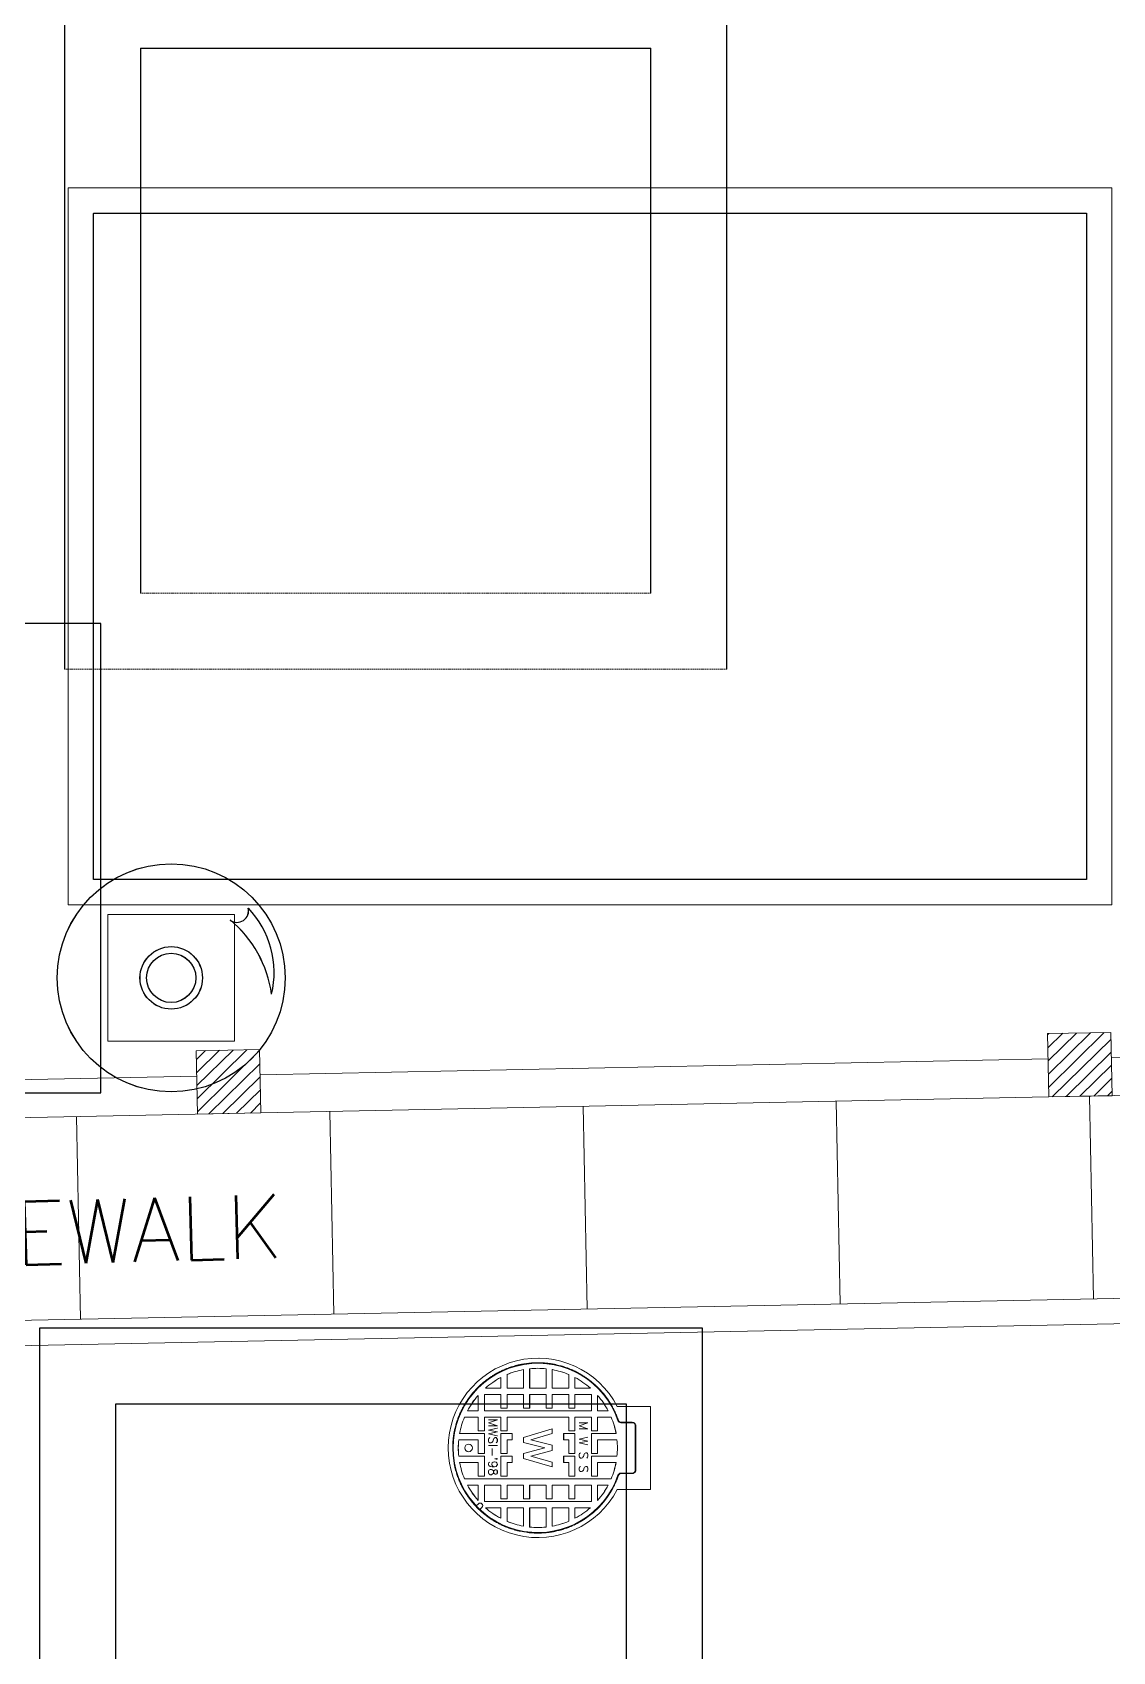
# Model space of a CAD drawing. Header units: inches. Extents: x 25480 to 951550, y -607927 to 1377809.
# Drawn here: x 495625 to 499890, y 340512 to 346903 of the extents above; entities that cross this region are included whole.
import ezdxf
from ezdxf.enums import TextEntityAlignment as Align

# ---------------------------------------------------------------- set-up
doc = ezdxf.new("R2010")
doc.units = ezdxf.units.IN
doc.header["$MEASUREMENT"] = 0
doc.linetypes.add('HIDDEN', pattern=[0.375, 0.25, -0.125])
doc.linetypes.add('HIDDENX2', pattern=[0.75, 0.5, -0.25])
doc.layers.add('DIM', color=251, linetype='Continuous', lineweight=0)
for name, color, linetype in [('M-HVAC-EQPM-NEW', 5, 'Continuous'), ('M-X-BKGD', 8, 'Continuous'), ('PIPE FLOOR PLAN', 251, 'Continuous')]:
    doc.layers.add(name, color=color, linetype=linetype)
doc.styles.add('SIMPLEX', font='simplex.shx')
doc.styles.add('style2', font='simplex.shx', dxfattribs={"height": 0.015})
pattern_1 = [(314.5323265, (-534039.06, -527597.502), (26.732058, 26.299184), [])]

# ---------------------------------------------------------------- blocks, each defined once
blk = doc.blocks.new('123')
at = {"layer": 'DIM', "linetype": 'Continuous', "lineweight": 0, "ltscale": 10}
h = blk.add_hatch(dxfattribs=at)
h.set_pattern_fill('ANSI31', color=8, scale=300, angle=-90.46767, style=0)
h.set_pattern_definition(pattern_1)
h.paths.add_polyline_path([(-785752.2, -1062282.2), (-785757.2, -1062032.2), (-786007.2, -1062037.2), (-786002.2, -1062287.2)])
h = blk.add_hatch(dxfattribs=at)
h.set_pattern_fill('ANSI31', color=8, scale=300, angle=-90.46767, style=0)
h.set_pattern_definition(pattern_1)
h.paths.add_polyline_path([(-785752.2, -1062282.2), (-785757.2, -1062032.2), (-786007.2, -1062037.2), (-786002.2, -1062287.2)])
h = blk.add_hatch(dxfattribs=at)
h.set_pattern_fill('ANSI31', color=256, scale=300, angle=-90.46767, style=0)
h.set_pattern_definition(pattern_1)
h.paths.add_polyline_path([(-785684.6, -1065643.6), (-785689.6, -1065393.7), (-785939.5, -1065398.7), (-785934.5, -1065648.6)])
h = blk.add_hatch(dxfattribs=at)
h.set_pattern_fill('ANSI31', color=256, scale=300, angle=-90.46767, style=0)
h.set_pattern_definition(pattern_1)
h.paths.add_polyline_path([(-785684.6, -1065643.6), (-785689.6, -1065393.7), (-785939.5, -1065398.7), (-785934.5, -1065648.6)])
at = {"layer": 'DIM', "color": 8, "linetype": 'Continuous', "lineweight": 0, "ltscale": 10}
for p, q in [((-786074.8, -1058676.2), (-785730.9, -1075769.3)), ((-786074.8, -1058676.2), (-785730.9, -1075769.3)), ((-785924.8, -1058676.2), (-785857.2, -1062034.2)), ((-785924.8, -1058676.2), (-785857.2, -1062034.2)), ((-786956.5, -1059594.3), (-786630.7, -1075787.4)), ((-786956.5, -1059594.3), (-786630.7, -1075787.4)), ((-786856.5, -1059592.3), (-786530.7, -1075785.4)), ((-786856.5, -1059592.3), (-786530.7, -1075785.4)), ((-786816.5, -1061575.8), (-786016.8, -1061559.7)), ((-786816.5, -1061575.8), (-786016.8, -1061559.7)), ((-785852.2, -1062284.2), (-785789.6, -1065395.7)), ((-785852.2, -1062284.2), (-785789.6, -1065395.7)), ((-786796.3, -1062575.6), (-785996.7, -1062559.5)), ((-786796.3, -1062575.6), (-785996.7, -1062559.5)), ((-786776.2, -1063575.4), (-785976.5, -1063559.3)), ((-786776.2, -1063575.4), (-785976.5, -1063559.3)), ((-786756.1, -1064575.2), (-785956.4, -1064559.1)), ((-786756.1, -1064575.2), (-785956.4, -1064559.1)), ((-786736, -1065575), (-785936.3, -1065558.9)), ((-786736, -1065575), (-785936.3, -1065558.9)), ((-785784.5, -1065645.6), (-785721.9, -1068757.1)), ((-785784.5, -1065645.6), (-785721.9, -1068757.1))]:
    blk.add_line(p, q, dxfattribs=at)
at = {"layer": 'DIM', "linetype": 'HIDDENX2', "lineweight": 0, "ltscale": 10}
for p, q in [((-781500.9, -1061511.5), (-784250.9, -1061511.5)), ((-784250.9, -1064126.6), (-784250.9, -1061511.5)), ((-781500.9, -1061511.5), (-784250.9, -1061511.5)), ((-784250.9, -1064126.6), (-784250.9, -1061511.5)), ((-781800.9, -1061811.5), (-783950.9, -1061811.5)), ((-783950.9, -1063826.6), (-783950.9, -1061811.5)), ((-781800.9, -1061811.5), (-781800.9, -1063826.6)), ((-783950.9, -1063826.6), (-781800.9, -1063826.6)), ((-784250.9, -1064126.6), (-781500.9, -1064126.6)), ((-784250.9, -1064126.6), (-781500.9, -1064126.6))]:
    blk.add_line(p, q, dxfattribs=at)
at = {"layer": 'DIM', "lineweight": 0}
for p, q in [((-787381.9, -1063144.9), (-787381.9, -1063072.1)), ((-787381.9, -1063144.9), (-787381.9, -1063072.1)), ((-787357, -1063169.7), (-787357, -1063068.5)), ((-787357, -1063169.7), (-787357, -1063068.5)), ((-787292.4, -1063144.9), (-787292.4, -1063068.5)), ((-787292.4, -1063144.9), (-787292.4, -1063068.5)), ((-787267.5, -1063169.7), (-787267.5, -1063072.1)), ((-787267.5, -1063169.7), (-787267.5, -1063072.1)), ((-787471.3, -1063144.9), (-787531.9, -1063144.9)), ((-787471.3, -1063144.9), (-787531.9, -1063144.9)), ((-787471.3, -1063144.9), (-787471.3, -1063103.2)), ((-787471.3, -1063144.9), (-787471.3, -1063103.2)), ((-787446.5, -1063670.5), (-787446.5, -1063091.4)), ((-787446.5, -1063670.5), (-787446.5, -1063091.4)), ((-787436.5, -1063169.7), (-787436.5, -1063144.9)), ((-787381.9, -1063144.9), (-787436.5, -1063144.9)), ((-787436.5, -1063169.7), (-787436.5, -1063144.9)), ((-787381.9, -1063144.9), (-787436.5, -1063144.9)), ((-787347.1, -1063169.7), (-787347.1, -1063144.9)), ((-787292.4, -1063144.9), (-787347.1, -1063144.9)), ((-787347.1, -1063169.7), (-787347.1, -1063144.9)), ((-787292.4, -1063144.9), (-787347.1, -1063144.9)), ((-787257.6, -1063169.7), (-787257.6, -1063144.9)), ((-787202.9, -1063144.9), (-787257.6, -1063144.9)), ((-787257.6, -1063169.7), (-787257.6, -1063144.9)), ((-787202.9, -1063144.9), (-787257.6, -1063144.9)), ((-787202.9, -1063144.9), (-787202.9, -1063091.4)), ((-787202.9, -1063144.9), (-787202.9, -1063091.4)), ((-787178.1, -1063144.9), (-787178.1, -1063103.2)), ((-787178.1, -1063144.9), (-787178.1, -1063103.2)), ((-787117.5, -1063144.9), (-787178.1, -1063144.9)), ((-787117.5, -1063144.9), (-787178.1, -1063144.9)), ((-787560.8, -1063234.4), (-787560.8, -1063173.8)), ((-787560.8, -1063234.4), (-787560.8, -1063173.8)), ((-787471.3, -1063169.7), (-787535.9, -1063169.7)), ((-787535.9, -1063592.2), (-787535.9, -1063169.7)), ((-787471.3, -1063169.7), (-787535.9, -1063169.7)), ((-787535.9, -1063592.2), (-787535.9, -1063169.7)), ((-787471.3, -1063234.4), (-787471.3, -1063169.7)), ((-787471.3, -1063234.4), (-787471.3, -1063169.7)), ((-787357, -1063169.7), (-787436.5, -1063169.7)), ((-787357, -1063169.7), (-787436.5, -1063169.7)), ((-787267.5, -1063169.7), (-787347.1, -1063169.7)), ((-787267.5, -1063169.7), (-787347.1, -1063169.7)), ((-787202.9, -1063169.7), (-787257.6, -1063169.7)), ((-787202.9, -1063169.7), (-787257.6, -1063169.7)), ((-787202.9, -1063234.4), (-787202.9, -1063169.7)), ((-787202.9, -1063234.4), (-787202.9, -1063169.7)), ((-787113.5, -1063169.7), (-787178.1, -1063169.7)), ((-787178.1, -1063592.2), (-787178.1, -1063169.7)), ((-787113.5, -1063169.7), (-787178.1, -1063169.7)), ((-787178.1, -1063592.2), (-787178.1, -1063169.7)), ((-787113.5, -1063234.4), (-787113.5, -1063169.7)), ((-787113.5, -1063234.4), (-787113.5, -1063169.7)), ((-787088.6, -1063234.4), (-787088.6, -1063173.8)), ((-787088.6, -1063234.4), (-787088.6, -1063173.8)), ((-787560.8, -1063259.2), (-787614.3, -1063259.2)), ((-787560.8, -1063259.2), (-787614.3, -1063259.2)), ((-787560.8, -1063234.4), (-787602.5, -1063234.4)), ((-787560.8, -1063234.4), (-787602.5, -1063234.4)), ((-787560.8, -1063323.8), (-787560.8, -1063259.2)), ((-787560.8, -1063323.8), (-787560.8, -1063259.2)), ((-787471.3, -1063234.4), (-787526, -1063234.4)), ((-787526, -1063259.2), (-787526, -1063234.4)), ((-787471.3, -1063234.4), (-787526, -1063234.4)), ((-787526, -1063259.2), (-787526, -1063234.4)), ((-787471.3, -1063259.2), (-787526, -1063259.2)), ((-787471.3, -1063259.2), (-787526, -1063259.2)), ((-787471.3, -1063323.8), (-787471.3, -1063259.2)), ((-787471.3, -1063323.8), (-787471.3, -1063259.2)), ((-787436.5, -1063259.2), (-787436.5, -1063234.4)), ((-787357, -1063234.4), (-787436.5, -1063234.4)), ((-787436.5, -1063259.2), (-787436.5, -1063234.4)), ((-787357, -1063234.4), (-787436.5, -1063234.4)), ((-787381.9, -1063259.2), (-787436.5, -1063259.2)), ((-787381.9, -1063259.2), (-787436.5, -1063259.2)), ((-787381.9, -1063279.1), (-787381.9, -1063259.2)), ((-787381.9, -1063279.1), (-787381.9, -1063259.2)), ((-787357, -1063279.1), (-787357, -1063234.4)), ((-787357, -1063279.1), (-787357, -1063234.4)), ((-787267.5, -1063234.4), (-787347.1, -1063234.4)), ((-787347.1, -1063259.2), (-787347.1, -1063234.4)), ((-787267.5, -1063234.4), (-787347.1, -1063234.4)), ((-787347.1, -1063259.2), (-787347.1, -1063234.4)), ((-787292.4, -1063259.2), (-787347.1, -1063259.2)), ((-787292.4, -1063259.2), (-787347.1, -1063259.2)), ((-787292.4, -1063279.1), (-787292.4, -1063259.2)), ((-787292.4, -1063279.1), (-787292.4, -1063259.2)), ((-787267.5, -1063279.1), (-787267.5, -1063234.4)), ((-787267.5, -1063279.1), (-787267.5, -1063234.4)), ((-787257.6, -1063259.2), (-787257.6, -1063234.4)), ((-787202.9, -1063234.4), (-787257.6, -1063234.4)), ((-787257.6, -1063259.2), (-787257.6, -1063234.4)), ((-787202.9, -1063234.4), (-787257.6, -1063234.4)), ((-787202.9, -1063259.2), (-787257.6, -1063259.2)), ((-787202.9, -1063259.2), (-787257.6, -1063259.2)), ((-787202.9, -1063502.8), (-787202.9, -1063259.2)), ((-787202.9, -1063502.8), (-787202.9, -1063259.2)), ((-787168.1, -1063259.2), (-787168.1, -1063234.4)), ((-787113.5, -1063234.4), (-787168.1, -1063234.4)), ((-787168.1, -1063259.2), (-787168.1, -1063234.4)), ((-787113.5, -1063234.4), (-787168.1, -1063234.4)), ((-787113.5, -1063259.2), (-787168.1, -1063259.2)), ((-787113.5, -1063259.2), (-787168.1, -1063259.2)), ((-787113.5, -1063323.8), (-787113.5, -1063259.2)), ((-787113.5, -1063323.8), (-787113.5, -1063259.2)), ((-787046.9, -1063234.4), (-787088.6, -1063234.4)), ((-787046.9, -1063234.4), (-787088.6, -1063234.4)), ((-787088.6, -1063323.8), (-787088.6, -1063259.2)), ((-787035.1, -1063259.2), (-787088.6, -1063259.2)), ((-787088.6, -1063323.8), (-787088.6, -1063259.2)), ((-787035.1, -1063259.2), (-787088.6, -1063259.2)), ((-787560.8, -1063323.8), (-787633.6, -1063323.8)), ((-787560.8, -1063323.8), (-787633.6, -1063323.8)), ((-787471.3, -1063323.8), (-787526, -1063323.8)), ((-787526, -1063348.7), (-787526, -1063323.8)), ((-787471.3, -1063323.8), (-787526, -1063323.8)), ((-787526, -1063348.7), (-787526, -1063323.8)), ((-787366.4, -1063324.2), (-787399.9, -1063437.8)), ((-787366.4, -1063324.2), (-787399.9, -1063437.8)), ((-787357, -1063279.1), (-787381.9, -1063279.1)), ((-787357, -1063279.1), (-787381.9, -1063279.1)), ((-787346.7, -1063324.2), (-787366.4, -1063324.2)), ((-787346.7, -1063324.2), (-787366.4, -1063324.2)), ((-787324.7, -1063408.8), (-787346.7, -1063324.2)), ((-787324.7, -1063408.8), (-787346.7, -1063324.2)), ((-787302.7, -1063324.2), (-787324.7, -1063408.8)), ((-787302.7, -1063324.2), (-787324.7, -1063408.8)), ((-787283, -1063324.2), (-787302.7, -1063324.2)), ((-787283, -1063324.2), (-787302.7, -1063324.2)), ((-787267.5, -1063279.1), (-787292.4, -1063279.1)), ((-787267.5, -1063279.1), (-787292.4, -1063279.1)), ((-787249.4, -1063437.8), (-787283, -1063324.2)), ((-787249.4, -1063437.8), (-787283, -1063324.2)), ((-787113.5, -1063323.8), (-787168.1, -1063323.8)), ((-787168.1, -1063348.7), (-787168.1, -1063323.8)), ((-787113.5, -1063323.8), (-787168.1, -1063323.8)), ((-787168.1, -1063348.7), (-787168.1, -1063323.8)), ((-787015.8, -1063323.8), (-787088.6, -1063323.8)), ((-787015.8, -1063323.8), (-787088.6, -1063323.8)), ((-787560.8, -1063348.7), (-787637.2, -1063348.7)), ((-787560.8, -1063348.7), (-787637.2, -1063348.7)), ((-787560.8, -1063413.3), (-787560.8, -1063348.7)), ((-787560.8, -1063413.3), (-787560.8, -1063348.7)), ((-787471.3, -1063348.7), (-787526, -1063348.7)), ((-787471.3, -1063348.7), (-787526, -1063348.7)), ((-787471.3, -1063413.3), (-787471.3, -1063348.7)), ((-787471.3, -1063413.3), (-787471.3, -1063348.7)), ((-787381.4, -1063437.8), (-787357.1, -1063353.2)), ((-787381.4, -1063437.8), (-787357.1, -1063353.2)), ((-787357.1, -1063353.2), (-787335.1, -1063437.8)), ((-787357.1, -1063353.2), (-787335.1, -1063437.8)), ((-787314.3, -1063437.8), (-787292.3, -1063353.2)), ((-787314.3, -1063437.8), (-787292.3, -1063353.2)), ((-787313.3, -1063364.8), (-787313.3, -1063364.8)), ((-787313.3, -1063364.8), (-787313.3, -1063364.8)), ((-787292.3, -1063353.2), (-787268, -1063437.8)), ((-787292.3, -1063353.2), (-787292.3, -1063353.2)), ((-787292.3, -1063353.2), (-787268, -1063437.8)), ((-787292.3, -1063353.2), (-787292.3, -1063353.2)), ((-787113.5, -1063348.7), (-787168.1, -1063348.7)), ((-787113.5, -1063348.7), (-787168.1, -1063348.7)), ((-787113.5, -1063413.3), (-787113.5, -1063348.7)), ((-787113.5, -1063413.3), (-787113.5, -1063348.7)), ((-787088.6, -1063413.3), (-787088.6, -1063348.7)), ((-787012.2, -1063348.7), (-787088.6, -1063348.7)), ((-787088.6, -1063413.3), (-787088.6, -1063348.7)), ((-787012.2, -1063348.7), (-787088.6, -1063348.7)), ((-787560.8, -1063413.3), (-787637.2, -1063413.3)), ((-787560.8, -1063413.3), (-787637.2, -1063413.3)), ((-787560.8, -1063438.1), (-787633.6, -1063438.1)), ((-787560.8, -1063438.1), (-787633.6, -1063438.1)), ((-787560.8, -1063502.8), (-787560.8, -1063438.1)), ((-787560.8, -1063502.8), (-787560.8, -1063438.1)), ((-787526, -1063438.1), (-787526, -1063413.3)), ((-787471.3, -1063413.3), (-787526, -1063413.3)), ((-787526, -1063438.1), (-787526, -1063413.3)), ((-787471.3, -1063413.3), (-787526, -1063413.3)), ((-787471.3, -1063438.1), (-787526, -1063438.1)), ((-787471.3, -1063438.1), (-787526, -1063438.1)), ((-787471.3, -1063502.8), (-787471.3, -1063438.1)), ((-787471.3, -1063502.8), (-787471.3, -1063438.1)), ((-787399.9, -1063437.8), (-787381.4, -1063437.8)), ((-787399.9, -1063437.8), (-787381.4, -1063437.8)), ((-787335.1, -1063437.8), (-787314.3, -1063437.8)), ((-787335.1, -1063437.8), (-787314.3, -1063437.8)), ((-787268, -1063437.8), (-787249.4, -1063437.8)), ((-787268, -1063437.8), (-787249.4, -1063437.8)), ((-787168.1, -1063438.1), (-787168.1, -1063413.3)), ((-787113.5, -1063413.3), (-787168.1, -1063413.3)), ((-787168.1, -1063438.1), (-787168.1, -1063413.3)), ((-787113.5, -1063413.3), (-787168.1, -1063413.3)), ((-787113.5, -1063438.1), (-787168.1, -1063438.1)), ((-787113.5, -1063438.1), (-787168.1, -1063438.1)), ((-787113.5, -1063502.8), (-787113.5, -1063438.1)), ((-787113.5, -1063502.8), (-787113.5, -1063438.1)), ((-787012.2, -1063413.3), (-787088.6, -1063413.3)), ((-787012.2, -1063413.3), (-787088.6, -1063413.3)), ((-787088.6, -1063502.8), (-787088.6, -1063438.1)), ((-787015.8, -1063438.1), (-787088.6, -1063438.1)), ((-787088.6, -1063502.8), (-787088.6, -1063438.1)), ((-787015.8, -1063438.1), (-787088.6, -1063438.1)), ((-787560.8, -1063502.8), (-787614.3, -1063502.8)), ((-787560.8, -1063502.8), (-787614.3, -1063502.8)), ((-787560.8, -1063527.6), (-787602.5, -1063527.6)), ((-787560.8, -1063527.6), (-787602.5, -1063527.6)), ((-787560.8, -1063588.2), (-787560.8, -1063527.6)), ((-787560.8, -1063588.2), (-787560.8, -1063527.6)), ((-787471.3, -1063502.8), (-787526, -1063502.8)), ((-787526, -1063527.6), (-787526, -1063502.8)), ((-787471.3, -1063502.8), (-787526, -1063502.8)), ((-787526, -1063527.6), (-787526, -1063502.8)), ((-787471.3, -1063527.6), (-787526, -1063527.6)), ((-787471.3, -1063527.6), (-787526, -1063527.6)), ((-787471.3, -1063592.2), (-787471.3, -1063527.6)), ((-787471.3, -1063592.2), (-787471.3, -1063527.6)), ((-787436.5, -1063502.8), (-787436.5, -1063527.6)), ((-787381.9, -1063502.8), (-787436.5, -1063502.8)), ((-787436.5, -1063502.8), (-787436.5, -1063527.6)), ((-787381.9, -1063502.8), (-787436.5, -1063502.8)), ((-787357, -1063527.6), (-787436.5, -1063527.6)), ((-787357, -1063527.6), (-787436.5, -1063527.6)), ((-787357, -1063482.9), (-787381.9, -1063482.9)), ((-787381.9, -1063482.9), (-787381.9, -1063502.8)), ((-787357, -1063482.9), (-787381.9, -1063482.9)), ((-787381.9, -1063482.9), (-787381.9, -1063502.8)), ((-787357, -1063482.9), (-787357, -1063527.6)), ((-787357, -1063482.9), (-787357, -1063527.6)), ((-787292.4, -1063502.8), (-787347.1, -1063502.8)), ((-787347.1, -1063502.8), (-787347.1, -1063527.6)), ((-787292.4, -1063502.8), (-787347.1, -1063502.8)), ((-787347.1, -1063502.8), (-787347.1, -1063527.6)), ((-787267.5, -1063527.6), (-787347.1, -1063527.6)), ((-787267.5, -1063527.6), (-787347.1, -1063527.6)), ((-787267.5, -1063482.9), (-787292.4, -1063482.9)), ((-787292.4, -1063482.9), (-787292.4, -1063502.8)), ((-787267.5, -1063482.9), (-787292.4, -1063482.9)), ((-787292.4, -1063482.9), (-787292.4, -1063502.8)), ((-787267.5, -1063482.9), (-787267.5, -1063527.6)), ((-787267.5, -1063482.9), (-787267.5, -1063527.6)), ((-787257.6, -1063502.8), (-787257.6, -1063527.6)), ((-787202.9, -1063502.8), (-787257.6, -1063502.8)), ((-787257.6, -1063502.8), (-787257.6, -1063527.6)), ((-787202.9, -1063502.8), (-787257.6, -1063502.8)), ((-787202.9, -1063527.6), (-787257.6, -1063527.6)), ((-787202.9, -1063527.6), (-787257.6, -1063527.6)), ((-787202.9, -1063592.2), (-787202.9, -1063527.6)), ((-787202.9, -1063592.2), (-787202.9, -1063527.6)), ((-787168.1, -1063527.6), (-787168.1, -1063502.8)), ((-787113.5, -1063502.8), (-787168.1, -1063502.8)), ((-787168.1, -1063527.6), (-787168.1, -1063502.8)), ((-787113.5, -1063502.8), (-787168.1, -1063502.8)), ((-787113.5, -1063527.6), (-787168.1, -1063527.6)), ((-787113.5, -1063527.6), (-787168.1, -1063527.6)), ((-787113.5, -1063592.2), (-787113.5, -1063527.6)), ((-787113.5, -1063592.2), (-787113.5, -1063527.6)), ((-787035.1, -1063502.8), (-787088.6, -1063502.8)), ((-787035.1, -1063502.8), (-787088.6, -1063502.8)), ((-787046.9, -1063527.6), (-787088.6, -1063527.6)), ((-787088.6, -1063588.2), (-787088.6, -1063527.6)), ((-787046.9, -1063527.6), (-787088.6, -1063527.6)), ((-787088.6, -1063588.2), (-787088.6, -1063527.6)), ((-787471.3, -1063592.2), (-787535.9, -1063592.2)), ((-787471.3, -1063592.2), (-787535.9, -1063592.2)), ((-787436.5, -1063592.2), (-787436.5, -1063617.1)), ((-787357, -1063592.2), (-787436.5, -1063592.2)), ((-787436.5, -1063592.2), (-787436.5, -1063617.1)), ((-787357, -1063592.2), (-787436.5, -1063592.2)), ((-787357, -1063592.2), (-787357, -1063693.4)), ((-787357, -1063592.2), (-787357, -1063693.4)), ((-787267.5, -1063592.2), (-787347.1, -1063592.2)), ((-787347.1, -1063592.2), (-787347.1, -1063617.1)), ((-787267.5, -1063592.2), (-787347.1, -1063592.2)), ((-787347.1, -1063592.2), (-787347.1, -1063617.1)), ((-787267.5, -1063592.2), (-787267.5, -1063689.9)), ((-787267.5, -1063592.2), (-787267.5, -1063689.9)), ((-787257.6, -1063592.2), (-787257.6, -1063617.1)), ((-787202.9, -1063592.2), (-787257.6, -1063592.2)), ((-787257.6, -1063592.2), (-787257.6, -1063617.1)), ((-787202.9, -1063592.2), (-787257.6, -1063592.2)), ((-787113.5, -1063592.2), (-787178.1, -1063592.2)), ((-787113.5, -1063592.2), (-787178.1, -1063592.2)), ((-787471.3, -1063617.1), (-787531.9, -1063617.1)), ((-787471.3, -1063617.1), (-787531.9, -1063617.1)), ((-787471.3, -1063658.8), (-787471.3, -1063617.1)), ((-787471.3, -1063658.8), (-787471.3, -1063617.1)), ((-787381.9, -1063617.1), (-787436.5, -1063617.1)), ((-787381.9, -1063617.1), (-787436.5, -1063617.1)), ((-787381.9, -1063617.1), (-787381.9, -1063689.9)), ((-787381.9, -1063617.1), (-787381.9, -1063689.9)), ((-787292.4, -1063617.1), (-787347.1, -1063617.1)), ((-787292.4, -1063617.1), (-787347.1, -1063617.1)), ((-787292.4, -1063617.1), (-787292.4, -1063693.4)), ((-787292.4, -1063617.1), (-787292.4, -1063693.4)), ((-787202.9, -1063617.1), (-787257.6, -1063617.1)), ((-787202.9, -1063617.1), (-787257.6, -1063617.1)), ((-787202.9, -1063670.5), (-787202.9, -1063617.1)), ((-787202.9, -1063670.5), (-787202.9, -1063617.1)), ((-787117.5, -1063617.1), (-787178.1, -1063617.1)), ((-787178.1, -1063658.8), (-787178.1, -1063617.1)), ((-787117.5, -1063617.1), (-787178.1, -1063617.1)), ((-787178.1, -1063658.8), (-787178.1, -1063617.1)), ((-787488.7, -1063694.6), (-787488.7, -1063826.3)), ((-787488.7, -1063694.6), (-787488.7, -1063826.3)), ((-787160.7, -1063694.6), (-787160.7, -1063826.3)), ((-787160.7, -1063694.6), (-787160.7, -1063826.3)), ((-787488.7, -1063826.3), (-787160.7, -1063826.3)), ((-787488.7, -1063826.3), (-787160.7, -1063826.3))]:
    blk.add_line(p, q, dxfattribs=at)
at = {"layer": 'DIM', "linetype": 'HIDDENX2', "lineweight": 0, "ltscale": 10}
for points in [[(-784070.9, -1061655.8), (-784070.9, -1053460.3), (-785922.9, -1053460.3), (-785922.9, -1061655.8)], [(-784070.9, -1061655.8), (-784070.9, -1053460.3), (-785922.9, -1053460.3), (-785922.9, -1061655.8)], [(-786851, -1061414.7), (-786851, -1064029.8), (-789466.1, -1064029.8), (-789466.1, -1061414.7)], [(-786851, -1061414.7), (-786851, -1064029.8), (-789466.1, -1064029.8), (-789466.1, -1061414.7)], [(-782450.9, -1061627.1), (-782450.9, -1065547.1), (-785080.9, -1065547.1), (-785080.9, -1061627.1)], [(-782450.9, -1061627.1), (-782450.9, -1065547.1), (-785080.9, -1065547.1), (-785080.9, -1061627.1)], [(-787151, -1061714.7), (-787151, -1063729.8), (-789166.1, -1063729.8), (-789166.1, -1061714.7)]]:
    blk.add_lwpolyline(points, close=True, dxfattribs=at)
at = {"layer": 'DIM', "lineweight": 0}
blk.add_lwpolyline([(-782350.9, -1061527.1), (-782350.9, -1065647.1), (-785180.9, -1065647.1), (-785180.9, -1061527.1)], close=True, dxfattribs=at)
blk.add_lwpolyline([(-782350.9, -1061527.1), (-782350.9, -1065647.1), (-785180.9, -1065647.1), (-785180.9, -1061527.1)], close=True, dxfattribs=at)
at = {"layer": 'DIM', "color": 8, "linetype": 'Continuous', "lineweight": 0, "ltscale": 10}
for points in [[(-785719.6, -1061683.5), (-785719.6, -1062183.5), (-785219.6, -1062183.5), (-785219.6, -1061683.5)], [(-786007.2, -1062037.2), (-786002.2, -1062287.2), (-785752.2, -1062282.2), (-785757.2, -1062032.2)], [(-786007.2, -1062037.2), (-786002.2, -1062287.2), (-785752.2, -1062282.2), (-785757.2, -1062032.2)]]:
    blk.add_lwpolyline(points, close=True, dxfattribs=at)
at = {"layer": 'DIM', "linetype": 'HIDDEN', "lineweight": 0, "ltscale": 3.5}
blk.add_lwpolyline([(-787237.7, -1063767.7), (-787411.7, -1063767.7, -0.414214), (-787426.1, -1063753.3), (-787426.1, -1063708.9, 0.320906), (-787433.2, -1063699, -6.02971), (-787216.2, -1063699, 0.320906), (-787223.3, -1063708.9), (-787223.3, -1063753.3, -0.414214)], format="xyb", close=True, dxfattribs=at)
blk.add_lwpolyline([(-787237.7, -1063767.7), (-787411.7, -1063767.7, -0.414214), (-787426.1, -1063753.3), (-787426.1, -1063708.9, 0.320906), (-787433.2, -1063699, -6.02971), (-787216.2, -1063699, 0.320906), (-787223.3, -1063708.9), (-787223.3, -1063753.3, -0.414214)], format="xyb", close=True, dxfattribs=at)
at = {"layer": 'DIM', "lineweight": 0}
for points in [[(-787411.7, -1063767.7), (-787237.7, -1063767.7, 0.414214), (-787223.3, -1063753.3), (-787223.3, -1063708.9, -0.320906), (-787216.2, -1063699, 6.02971), (-787433.2, -1063699, -0.320906), (-787426.1, -1063708.9), (-787426.1, -1063753.3, 0.414214)], [(-787411.7, -1063767.7), (-787237.7, -1063767.7, 0.414214), (-787223.3, -1063753.3), (-787223.3, -1063708.9, -0.320906), (-787216.2, -1063699, 6.02971), (-787433.2, -1063699, -0.320906), (-787426.1, -1063708.9), (-787426.1, -1063753.3, 0.414214)], [(-787411.7, -1063765.7), (-787237.7, -1063765.7, 0.414214), (-787225.3, -1063753.3), (-787225.3, -1063708.9, -0.320906), (-787216.9, -1063697.1, 6.02971), (-787432.5, -1063697.1, -0.320906), (-787424.1, -1063708.9), (-787424.1, -1063753.3, 0.414214)], [(-787411.7, -1063765.7), (-787237.7, -1063765.7, 0.414214), (-787225.3, -1063753.3), (-787225.3, -1063708.9, -0.320906), (-787216.9, -1063697.1, 6.02971), (-787432.5, -1063697.1, -0.320906), (-787424.1, -1063708.9), (-787424.1, -1063753.3, 0.414214)]]:
    blk.add_lwpolyline(points, format="xyb", close=True, dxfattribs=at)
blk.add_lwpolyline([(-787567.8, -1063151.9), (-787559.5, -1063160.3, 1), (-787545.4, -1063146.2), (-787553.7, -1063137.9)], format="xyb", dxfattribs=at)
blk.add_lwpolyline([(-787567.8, -1063151.9), (-787559.5, -1063160.3, 1), (-787545.4, -1063146.2), (-787553.7, -1063137.9)], format="xyb", dxfattribs=at)
at = {"layer": 'DIM'}
blk.add_lwpolyline([(-785939.5, -1065398.7), (-785934.5, -1065648.6), (-785684.6, -1065643.6), (-785689.6, -1065393.7)], close=True, dxfattribs=at)
blk.add_lwpolyline([(-785939.5, -1065398.7), (-785934.5, -1065648.6), (-785684.6, -1065643.6), (-785689.6, -1065393.7)], close=True, dxfattribs=at)
at = {"layer": 'DIM', "lineweight": 0}
blk.add_circle((-787324.7, -1063107.6), 14.9, dxfattribs=at)
blk.add_circle((-787324.7, -1063107.6), 14.9, dxfattribs=at)
for radius, start, end in [(353.9, 297.6121, 242.3879), (353.9, 297.6121, 242.3879), (314.1, 100.48406, 112.80887), (314.1, 100.48406, 112.80887), (314.1, 84.0968, 95.9032), (314.1, 84.0968, 95.9032), (314.1, 67.19113, 79.51594), (314.1, 67.19113, 79.51594), (314.1, 117.82497, 131.27237), (314.1, 117.82497, 131.27237), (314.1, 48.72763, 62.17503), (314.1, 48.72763, 62.17503), (314.1, 138.72763, 152.17503), (314.1, 138.72763, 152.17503), (314.1, 27.82497, 41.27237), (314.1, 27.82497, 41.27237), (314.1, 157.19113, 169.51594), (314.1, 157.19113, 169.51594), (314.1, 10.48406, 22.80887), (314.1, 10.48406, 22.80887), (314.1, 174.0968, 185.9032), (314.1, 174.0968, 185.9032), (314.1, 354.0968, 5.9032), (314.1, 354.0968, 5.9032), (314.1, 190.48406, 202.80887), (314.1, 190.48406, 202.80887), (314.1, 337.19113, 349.51594), (314.1, 337.19113, 349.51594), (314.1, 207.82497, 221.27237), (314.1, 207.82497, 221.27237), (314.1, 318.72763, 332.17503), (314.1, 318.72763, 332.17503), (314.1, 228.72763, 242.17503), (314.1, 228.72763, 242.17503), (314.1, 297.82497, 311.27237), (314.1, 297.82497, 311.27237), (314.1, 247.19113, 259.51594), (314.1, 247.19113, 259.51594), (314.1, 264.0968, 275.9032), (314.1, 264.0968, 275.9032), (314.1, 280.48406, 292.80887), (314.1, 280.48406, 292.80887)]:
    blk.add_arc((-787324.7, -1063381), radius, start, end, dxfattribs=at)
at = {"layer": 'PIPE FLOOR PLAN', "color": 8}
for radius in [450, 123.3, 97.2]:
    blk.add_circle((-785469.6, -1061933.5), radius, dxfattribs=at)
for centre, radius, start, end in [((-785598.8, -1061867.6), 466.6, 277.94413, 320.23802), ((-785204.5, -1062193), 46.1, 144.30955, 283.25782), ((-785448.6, -1061970.9), 369, 256.56355, 313.6447)]:
    blk.add_arc(centre, radius, start, end, dxfattribs=at)
at = {"layer": 'DIM', "lineweight": 0, "style": 'style2'}
for s, p in [("MWSI-'98", (-787321.5, -1063186.2)), ("MWSI-'98", (-787321.5, -1063186.2)), ('M W S S', (-787321.5, -1063544)), ('M W S S', (-787321.5, -1063544))]:
    blk.add_text(s, height=34.79, rotation=180, dxfattribs=at).set_placement(p, align=Align.CENTER)

msp = doc.modelspace()

# ---------------------------------------------------------------- linework, layer by layer
at = {"layer": 'M-HVAC-EQPM-NEW', "color": 8}
for radius in [450, 123.3, 97.2]:
    msp.add_circle((496172.9, 343171.1), radius, dxfattribs=at)
at = {"layer": 'M-HVAC-EQPM-NEW', "color": 8, "linetype": 'Continuous', "lineweight": 0, "ltscale": 10}
msp.add_circle((497347.1, 341316), 14.9, dxfattribs=at)
msp.add_circle((497347.1, 341316), 14.9, dxfattribs=at)
at = {"layer": 'M-X-BKGD', "color": 8, "linetype": 'HIDDEN', "ltscale": 10}
for p, q in [((495751, 347139.8), (495751, 344389.8)), ((495751, 347139.8), (495751, 344389.8)), ((498366.1, 344389.8), (498366.1, 347139.8)), ((498366.1, 344389.8), (498366.1, 347139.8)), ((496051, 346839.8), (498066.1, 346839.8)), ((496051, 346839.8), (496051, 344689.8)), ((498066.1, 344689.8), (498066.1, 346839.8))]:
    msp.add_line(p, q, dxfattribs=at)
at = {"layer": 'M-X-BKGD', "color": 8, "linetype": 'HIDDENX2', "lineweight": 0, "ltscale": 10}
for p, q in [((498066.1, 344689.8), (496051, 344689.8)), ((498366.1, 344389.8), (495751, 344389.8)), ((498366.1, 344389.8), (495751, 344389.8))]:
    msp.add_line(p, q, dxfattribs=at)
at = {"layer": 'M-X-BKGD', "color": 8, "linetype": 'Continuous', "lineweight": 0, "ltscale": 10}
for p, q in [((492915.7, 342565.9), (510008.8, 342909.8)), ((492915.7, 342565.9), (510008.8, 342909.8)), ((499885.1, 342856.2), (502996.6, 342918.8)), ((499885.1, 342856.2), (502996.6, 342918.8)), ((496523.6, 342788.5), (499635.1, 342851.1)), ((496523.6, 342788.5), (499635.1, 342851.1)), ((492915.7, 342715.9), (496273.7, 342783.5)), ((492915.7, 342715.9), (496273.7, 342783.5)), ((498814.6, 341884.6), (498798.5, 342684.3)), ((498814.6, 341884.6), (498798.5, 342684.3)), ((499814.4, 341904.7), (499798.3, 342704.4)), ((499814.4, 341904.7), (499798.3, 342704.4)), ((495815.2, 341824.2), (495799.2, 342623.9)), ((495815.2, 341824.2), (495799.2, 342623.9)), ((496815, 341844.4), (496799, 342644)), ((496815, 341844.4), (496799, 342644)), ((497814.8, 341864.5), (497798.8, 342664.2)), ((497814.8, 341864.5), (497798.8, 342664.2)), ((493831.7, 341784.2), (510024.9, 342110)), ((493831.7, 341784.2), (510024.9, 342110)), ((493833.8, 341684.2), (510026.9, 342010)), ((493833.8, 341684.2), (510026.9, 342010)), ((497473.8, 341593.8), (497473.8, 341552.1)), ((497473.8, 341593.8), (497473.8, 341552.1)), ((497498.7, 341605.6), (497498.7, 341552.1)), ((497498.7, 341605.6), (497498.7, 341552.1)), ((497563.3, 341624.9), (497563.3, 341552.1)), ((497563.3, 341624.9), (497563.3, 341552.1)), ((497588.1, 341628.5), (497588.1, 341552.1)), ((497588.1, 341628.5), (497588.1, 341552.1)), ((497652.7, 341628.5), (497652.7, 341552.1)), ((497652.7, 341628.5), (497652.7, 341552.1)), ((497677.6, 341624.9), (497677.6, 341552.1)), ((497677.6, 341624.9), (497677.6, 341552.1)), ((497742.2, 341605.6), (497742.2, 341552.1)), ((497742.2, 341605.6), (497742.2, 341552.1)), ((497767.1, 341593.8), (497767.1, 341552.1)), ((497767.1, 341593.8), (497767.1, 341552.1)), ((497384.3, 341523.2), (497384.3, 341462.6)), ((497384.3, 341523.2), (497384.3, 341462.6)), ((497409.2, 341527.2), (497409.2, 341462.6)), ((497473.8, 341527.2), (497409.2, 341527.2)), ((497409.2, 341527.2), (497409.2, 341462.6)), ((497473.8, 341527.2), (497409.2, 341527.2)), ((497473.8, 341552.1), (497413.2, 341552.1)), ((497473.8, 341552.1), (497413.2, 341552.1)), ((497473.8, 341527.2), (497473.8, 341472.6)), ((497473.8, 341527.2), (497473.8, 341472.6)), ((497563.3, 341552.1), (497498.7, 341552.1)), ((497563.3, 341552.1), (497498.7, 341552.1)), ((497498.7, 341527.2), (497498.7, 341472.6)), ((497563.3, 341527.2), (497498.7, 341527.2)), ((497498.7, 341527.2), (497498.7, 341472.6)), ((497563.3, 341527.2), (497498.7, 341527.2)), ((497563.3, 341527.2), (497563.3, 341472.6)), ((497563.3, 341527.2), (497563.3, 341472.6)), ((497652.7, 341552.1), (497588.1, 341552.1)), ((497652.7, 341552.1), (497588.1, 341552.1)), ((497588.1, 341527.2), (497588.1, 341472.6)), ((497652.7, 341527.2), (497588.1, 341527.2)), ((497588.1, 341527.2), (497588.1, 341472.6)), ((497652.7, 341527.2), (497588.1, 341527.2)), ((497652.7, 341527.2), (497652.7, 341472.6)), ((497652.7, 341527.2), (497652.7, 341472.6)), ((497742.2, 341552.1), (497677.6, 341552.1)), ((497742.2, 341552.1), (497677.6, 341552.1)), ((497677.6, 341527.2), (497677.6, 341472.6)), ((497742.2, 341527.2), (497677.6, 341527.2)), ((497677.6, 341527.2), (497677.6, 341472.6)), ((497742.2, 341527.2), (497677.6, 341527.2)), ((497742.2, 341527.2), (497742.2, 341472.6)), ((497742.2, 341527.2), (497742.2, 341472.6)), ((497827.6, 341552.1), (497767.1, 341552.1)), ((497827.6, 341552.1), (497767.1, 341552.1)), ((497767.1, 341527.2), (497767.1, 341472.6)), ((497831.7, 341527.2), (497767.1, 341527.2)), ((497767.1, 341527.2), (497767.1, 341472.6)), ((497831.7, 341527.2), (497767.1, 341527.2)), ((497831.7, 341527.2), (497831.7, 341462.6)), ((497831.7, 341527.2), (497831.7, 341462.6)), ((497856.5, 341523.2), (497856.5, 341462.6)), ((497856.5, 341523.2), (497856.5, 341462.6)), ((497384.3, 341462.6), (497342.6, 341462.6)), ((497384.3, 341462.6), (497342.6, 341462.6)), ((497831.7, 341462.6), (497409.2, 341462.6)), ((497831.7, 341462.6), (497409.2, 341462.6)), ((497498.7, 341472.6), (497473.8, 341472.6)), ((497498.7, 341472.6), (497473.8, 341472.6)), ((497588.1, 341472.6), (497563.3, 341472.6)), ((497588.1, 341472.6), (497563.3, 341472.6)), ((497677.6, 341472.6), (497652.7, 341472.6)), ((497677.6, 341472.6), (497652.7, 341472.6)), ((497767.1, 341472.6), (497742.2, 341472.6)), ((497767.1, 341472.6), (497742.2, 341472.6)), ((497898.2, 341462.6), (497856.5, 341462.6)), ((497898.2, 341462.6), (497856.5, 341462.6)), ((497934, 341480), (498065.8, 341480)), ((497934, 341480), (498065.8, 341480)), ((498065.8, 341152), (498065.8, 341480)), ((498065.8, 341152), (498065.8, 341480)), ((497384.3, 341437.8), (497330.9, 341437.8)), ((497384.3, 341437.8), (497330.9, 341437.8)), ((497384.3, 341437.8), (497384.3, 341383.1)), ((497384.3, 341437.8), (497384.3, 341383.1)), ((497473.8, 341437.8), (497409.2, 341437.8)), ((497409.2, 341437.8), (497409.2, 341383.1)), ((497473.8, 341437.8), (497409.2, 341437.8)), ((497409.2, 341437.8), (497409.2, 341383.1)), ((497473.8, 341437.8), (497473.8, 341383.1)), ((497473.8, 341437.8), (497473.8, 341383.1)), ((497498.7, 341437.8), (497498.7, 341383.1)), ((497742.2, 341437.8), (497498.7, 341437.8)), ((497498.7, 341437.8), (497498.7, 341383.1)), ((497742.2, 341437.8), (497498.7, 341437.8)), ((497677.2, 341391.3), (497563.7, 341357.7)), ((497677.2, 341391.3), (497563.7, 341357.7)), ((497677.2, 341372.7), (497677.2, 341391.3)), ((497677.2, 341372.7), (497677.2, 341391.3)), ((497742.2, 341437.8), (497742.2, 341383.1)), ((497742.2, 341437.8), (497742.2, 341383.1)), ((497767.1, 341437.8), (497767.1, 341383.1)), ((497831.7, 341437.8), (497767.1, 341437.8)), ((497767.1, 341437.8), (497767.1, 341383.1)), ((497831.7, 341437.8), (497767.1, 341437.8)), ((497831.7, 341437.8), (497831.7, 341383.1)), ((497831.7, 341437.8), (497831.7, 341383.1)), ((497856.5, 341437.8), (497856.5, 341383.1)), ((497910, 341437.8), (497856.5, 341437.8)), ((497856.5, 341437.8), (497856.5, 341383.1)), ((497910, 341437.8), (497856.5, 341437.8)), ((497384.3, 341348.3), (497308, 341348.3)), ((497384.3, 341348.3), (497308, 341348.3)), ((497409.2, 341373.2), (497311.5, 341373.2)), ((497409.2, 341373.2), (497311.5, 341373.2)), ((497409.2, 341383.1), (497384.3, 341383.1)), ((497409.2, 341383.1), (497384.3, 341383.1)), ((497384.3, 341348.3), (497384.3, 341293.6)), ((497384.3, 341348.3), (497384.3, 341293.6)), ((497409.2, 341373.2), (497409.2, 341293.6)), ((497409.2, 341373.2), (497409.2, 341293.6)), ((497498.7, 341383.1), (497473.8, 341383.1)), ((497498.7, 341383.1), (497473.8, 341383.1)), ((497473.8, 341373.2), (497473.8, 341293.6)), ((497518.5, 341373.2), (497473.8, 341373.2)), ((497473.8, 341373.2), (497473.8, 341293.6)), ((497518.5, 341373.2), (497473.8, 341373.2)), ((497498.7, 341348.3), (497498.7, 341293.6)), ((497518.5, 341348.3), (497498.7, 341348.3)), ((497498.7, 341348.3), (497498.7, 341293.6)), ((497518.5, 341348.3), (497498.7, 341348.3)), ((497518.5, 341373.2), (497518.5, 341348.3)), ((497518.5, 341373.2), (497518.5, 341348.3)), ((497563.7, 341357.7), (497563.7, 341338)), ((497563.7, 341357.7), (497563.7, 341338)), ((497563.7, 341338), (497648.2, 341316)), ((497563.7, 341338), (497648.2, 341316)), ((497592.6, 341348.4), (497677.2, 341372.7)), ((497592.6, 341348.4), (497677.2, 341372.7)), ((497677.2, 341326.4), (497592.6, 341348.4)), ((497592.6, 341348.4), (497592.6, 341348.4)), ((497677.2, 341326.4), (497592.6, 341348.4)), ((497592.6, 341348.4), (497592.6, 341348.4)), ((497604.2, 341327.4), (497604.2, 341327.4)), ((497604.2, 341327.4), (497604.2, 341327.4)), ((497677.2, 341305.6), (497677.2, 341326.4)), ((497677.2, 341305.6), (497677.2, 341326.4)), ((497722.3, 341373.2), (497722.3, 341348.3)), ((497722.3, 341373.2), (497767.1, 341373.2)), ((497722.3, 341373.2), (497722.3, 341348.3)), ((497722.3, 341373.2), (497767.1, 341373.2)), ((497722.3, 341348.3), (497742.2, 341348.3)), ((497722.3, 341348.3), (497742.2, 341348.3)), ((497742.2, 341383.1), (497767.1, 341383.1)), ((497742.2, 341383.1), (497767.1, 341383.1)), ((497742.2, 341348.3), (497742.2, 341293.6)), ((497742.2, 341348.3), (497742.2, 341293.6)), ((497767.1, 341373.2), (497767.1, 341293.6)), ((497767.1, 341373.2), (497767.1, 341293.6)), ((497831.7, 341383.1), (497856.5, 341383.1)), ((497831.7, 341383.1), (497856.5, 341383.1)), ((497831.7, 341373.2), (497831.7, 341293.6)), ((497831.7, 341373.2), (497929.3, 341373.2)), ((497831.7, 341373.2), (497831.7, 341293.6)), ((497831.7, 341373.2), (497929.3, 341373.2)), ((497856.5, 341348.3), (497856.5, 341293.6)), ((497856.5, 341348.3), (497932.9, 341348.3)), ((497856.5, 341348.3), (497856.5, 341293.6)), ((497856.5, 341348.3), (497932.9, 341348.3)), ((497409.2, 341283.7), (497308, 341283.7)), ((497409.2, 341283.7), (497308, 341283.7)), ((497409.2, 341293.6), (497384.3, 341293.6)), ((497409.2, 341293.6), (497384.3, 341293.6)), ((497409.2, 341283.7), (497409.2, 341204.2)), ((497409.2, 341283.7), (497409.2, 341204.2)), ((497498.7, 341293.6), (497473.8, 341293.6)), ((497498.7, 341293.6), (497473.8, 341293.6)), ((497518.5, 341283.7), (497473.8, 341283.7)), ((497473.8, 341283.7), (497473.8, 341204.2)), ((497518.5, 341283.7), (497473.8, 341283.7)), ((497473.8, 341283.7), (497473.8, 341204.2)), ((497518.5, 341283.7), (497518.5, 341258.8)), ((497518.5, 341283.7), (497518.5, 341258.8)), ((497648.2, 341316), (497563.7, 341294)), ((497648.2, 341316), (497563.7, 341294)), ((497563.7, 341294), (497563.7, 341274.3)), ((497563.7, 341294), (497563.7, 341274.3)), ((497563.7, 341274.3), (497677.2, 341240.8)), ((497563.7, 341274.3), (497677.2, 341240.8)), ((497592.6, 341283.6), (497677.2, 341305.6)), ((497592.6, 341283.6), (497677.2, 341305.6)), ((497677.2, 341259.3), (497592.6, 341283.6)), ((497677.2, 341259.3), (497592.6, 341283.6)), ((497722.3, 341283.7), (497722.3, 341258.8)), ((497722.3, 341283.7), (497767.1, 341283.7)), ((497722.3, 341283.7), (497722.3, 341258.8)), ((497722.3, 341283.7), (497767.1, 341283.7)), ((497742.2, 341293.6), (497767.1, 341293.6)), ((497742.2, 341293.6), (497767.1, 341293.6)), ((497767.1, 341283.7), (497767.1, 341204.2)), ((497767.1, 341283.7), (497767.1, 341204.2)), ((497831.7, 341293.6), (497856.5, 341293.6)), ((497831.7, 341293.6), (497856.5, 341293.6)), ((497831.7, 341283.7), (497932.9, 341283.7)), ((497831.7, 341283.7), (497831.7, 341204.2)), ((497831.7, 341283.7), (497932.9, 341283.7)), ((497831.7, 341283.7), (497831.7, 341204.2)), ((497384.3, 341258.8), (497311.5, 341258.8)), ((497384.3, 341258.8), (497311.5, 341258.8)), ((497384.3, 341258.8), (497384.3, 341204.2)), ((497384.3, 341258.8), (497384.3, 341204.2)), ((497409.2, 341204.2), (497384.3, 341204.2)), ((497409.2, 341204.2), (497384.3, 341204.2)), ((497498.7, 341204.2), (497473.8, 341204.2)), ((497498.7, 341204.2), (497473.8, 341204.2)), ((497518.5, 341258.8), (497498.7, 341258.8)), ((497498.7, 341258.8), (497498.7, 341204.2)), ((497518.5, 341258.8), (497498.7, 341258.8)), ((497498.7, 341258.8), (497498.7, 341204.2)), ((497677.2, 341240.8), (497677.2, 341259.3)), ((497677.2, 341240.8), (497677.2, 341259.3)), ((497722.3, 341258.8), (497742.2, 341258.8)), ((497722.3, 341258.8), (497742.2, 341258.8)), ((497742.2, 341258.8), (497742.2, 341204.2)), ((497742.2, 341258.8), (497742.2, 341204.2)), ((497742.2, 341204.2), (497767.1, 341204.2)), ((497742.2, 341204.2), (497767.1, 341204.2)), ((497831.7, 341204.2), (497856.5, 341204.2)), ((497831.7, 341204.2), (497856.5, 341204.2)), ((497856.5, 341258.8), (497929.3, 341258.8)), ((497856.5, 341258.8), (497856.5, 341204.2)), ((497856.5, 341258.8), (497929.3, 341258.8)), ((497856.5, 341258.8), (497856.5, 341204.2)), ((497910, 341194.2), (497330.9, 341194.2)), ((497910, 341194.2), (497330.9, 341194.2)), ((497384.3, 341169.4), (497342.6, 341169.4)), ((497384.3, 341169.4), (497342.6, 341169.4)), ((497384.3, 341169.4), (497384.3, 341108.8)), ((497384.3, 341169.4), (497384.3, 341108.8)), ((497409.2, 341169.4), (497409.2, 341104.8)), ((497473.8, 341169.4), (497409.2, 341169.4)), ((497409.2, 341169.4), (497409.2, 341104.8)), ((497473.8, 341169.4), (497409.2, 341169.4)), ((497473.8, 341169.4), (497473.8, 341114.7)), ((497473.8, 341169.4), (497473.8, 341114.7)), ((497498.7, 341169.4), (497498.7, 341114.7)), ((497563.3, 341169.4), (497498.7, 341169.4)), ((497498.7, 341169.4), (497498.7, 341114.7)), ((497563.3, 341169.4), (497498.7, 341169.4)), ((497563.3, 341169.4), (497563.3, 341114.7)), ((497563.3, 341169.4), (497563.3, 341114.7)), ((497588.1, 341169.4), (497588.1, 341114.7)), ((497652.7, 341169.4), (497588.1, 341169.4)), ((497588.1, 341169.4), (497588.1, 341114.7)), ((497652.7, 341169.4), (497588.1, 341169.4)), ((497652.7, 341169.4), (497652.7, 341114.7)), ((497652.7, 341169.4), (497652.7, 341114.7)), ((497677.6, 341169.4), (497677.6, 341114.7)), ((497742.2, 341169.4), (497677.6, 341169.4)), ((497677.6, 341169.4), (497677.6, 341114.7)), ((497742.2, 341169.4), (497677.6, 341169.4)), ((497742.2, 341169.4), (497742.2, 341114.7)), ((497742.2, 341169.4), (497742.2, 341114.7)), ((497767.1, 341169.4), (497767.1, 341114.7)), ((497831.7, 341169.4), (497767.1, 341169.4)), ((497767.1, 341169.4), (497767.1, 341114.7)), ((497831.7, 341169.4), (497767.1, 341169.4)), ((497831.7, 341169.4), (497831.7, 341104.8)), ((497831.7, 341169.4), (497831.7, 341104.8)), ((497856.5, 341169.4), (497856.5, 341108.8)), ((497898.2, 341169.4), (497856.5, 341169.4)), ((497856.5, 341169.4), (497856.5, 341108.8)), ((497898.2, 341169.4), (497856.5, 341169.4)), ((497934, 341152), (498065.8, 341152)), ((497934, 341152), (498065.8, 341152)), ((497831.7, 341104.8), (497409.2, 341104.8)), ((497831.7, 341104.8), (497409.2, 341104.8)), ((497473.8, 341079.9), (497413.2, 341079.9)), ((497473.8, 341079.9), (497413.2, 341079.9)), ((497498.7, 341114.7), (497473.8, 341114.7)), ((497498.7, 341114.7), (497473.8, 341114.7)), ((497473.8, 341079.9), (497473.8, 341038.2)), ((497473.8, 341079.9), (497473.8, 341038.2)), ((497498.7, 341079.9), (497498.7, 341026.4)), ((497563.3, 341079.9), (497498.7, 341079.9)), ((497498.7, 341079.9), (497498.7, 341026.4)), ((497563.3, 341079.9), (497498.7, 341079.9)), ((497588.1, 341114.7), (497563.3, 341114.7)), ((497588.1, 341114.7), (497563.3, 341114.7)), ((497563.3, 341079.9), (497563.3, 341007.1)), ((497563.3, 341079.9), (497563.3, 341007.1)), ((497652.7, 341079.9), (497588.1, 341079.9)), ((497588.1, 341079.9), (497588.1, 341003.5)), ((497652.7, 341079.9), (497588.1, 341079.9)), ((497588.1, 341079.9), (497588.1, 341003.5)), ((497677.6, 341114.7), (497652.7, 341114.7)), ((497677.6, 341114.7), (497652.7, 341114.7)), ((497652.7, 341079.9), (497652.7, 341003.5)), ((497652.7, 341079.9), (497652.7, 341003.5)), ((497677.6, 341079.9), (497677.6, 341007.1)), ((497742.2, 341079.9), (497677.6, 341079.9)), ((497677.6, 341079.9), (497677.6, 341007.1)), ((497742.2, 341079.9), (497677.6, 341079.9)), ((497767.1, 341114.7), (497742.2, 341114.7)), ((497767.1, 341114.7), (497742.2, 341114.7)), ((497742.2, 341079.9), (497742.2, 341026.4)), ((497742.2, 341079.9), (497742.2, 341026.4)), ((497767.1, 341079.9), (497767.1, 341038.2)), ((497827.6, 341079.9), (497767.1, 341079.9)), ((497767.1, 341079.9), (497767.1, 341038.2)), ((497827.6, 341079.9), (497767.1, 341079.9))]:
    msp.add_line(p, q, dxfattribs=at)
for points in [[(495766.6, 346289.8), (499886.6, 346289.8), (499886.6, 343459.8), (495766.6, 343459.8)], [(495766.6, 346289.8), (499886.6, 346289.8), (499886.6, 343459.8), (495766.6, 343459.8)], [(495922.9, 342921.1), (496422.9, 342921.1), (496422.9, 343421.1), (495922.9, 343421.1)], [(499638.1, 342701.2), (499888.1, 342706.2), (499883.1, 342956.1), (499633.1, 342951.1)], [(499638.1, 342701.2), (499888.1, 342706.2), (499883.1, 342956.1), (499633.1, 342951.1)], [(496276.7, 342633.5), (496526.6, 342638.5), (496521.6, 342888.5), (496271.7, 342883.5)], [(496276.7, 342633.5), (496526.6, 342638.5), (496521.6, 342888.5), (496271.7, 342883.5)]]:
    msp.add_lwpolyline(points, close=True, dxfattribs=at)
at = {"layer": 'M-X-BKGD', "color": 8, "linetype": 'HIDDEN', "ltscale": 10}
for points in [[(495866.6, 346189.8), (499786.6, 346189.8), (499786.6, 343559.8), (495866.6, 343559.8)], [(495895.2, 344569.8), (487699.7, 344569.8), (487699.7, 342717.8), (495895.2, 342717.8)], [(495895.2, 344569.8), (487699.7, 344569.8), (487699.7, 342717.8), (495895.2, 342717.8)], [(495654.2, 341789.7), (498269.3, 341789.7), (498269.3, 339174.6), (495654.2, 339174.6)], [(495654.2, 341789.7), (498269.3, 341789.7), (498269.3, 339174.6), (495654.2, 339174.6)], [(495954.2, 341489.7), (497969.3, 341489.7), (497969.3, 339474.6), (495954.2, 339474.6)]]:
    msp.add_lwpolyline(points, close=True, dxfattribs=at)
at = {"layer": 'M-X-BKGD', "color": 8, "linetype": 'Continuous', "lineweight": 0, "ltscale": 10}
for points in [[(498007.1, 341403), (498007.1, 341229, -0.414214), (497992.7, 341214.6), (497948.3, 341214.6, 0.320906), (497938.4, 341207.5, -6.02971), (497938.4, 341424.5, 0.320906), (497948.3, 341417.4), (497992.7, 341417.4, -0.414214)], [(498007.1, 341229), (498007.1, 341403, 0.414214), (497992.7, 341417.4), (497948.3, 341417.4, -0.320906), (497938.4, 341424.5, 6.02971), (497938.4, 341207.5, -0.320906), (497948.3, 341214.6), (497992.7, 341214.6, 0.414214)], [(498007.1, 341403), (498007.1, 341229, -0.414214), (497992.7, 341214.6), (497948.3, 341214.6, 0.320906), (497938.4, 341207.5, -6.02971), (497938.4, 341424.5, 0.320906), (497948.3, 341417.4), (497992.7, 341417.4, -0.414214)], [(498007.1, 341229), (498007.1, 341403, 0.414214), (497992.7, 341417.4), (497948.3, 341417.4, -0.320906), (497938.4, 341424.5, 6.02971), (497938.4, 341207.5, -0.320906), (497948.3, 341214.6), (497992.7, 341214.6, 0.414214)], [(498005.1, 341229), (498005.1, 341403, 0.414214), (497992.7, 341415.4), (497948.3, 341415.4, -0.320906), (497936.6, 341423.8, 6.02971), (497936.6, 341208.2, -0.320906), (497948.3, 341216.6), (497992.7, 341216.6, 0.414214)], [(498005.1, 341229), (498005.1, 341403, 0.414214), (497992.7, 341415.4), (497948.3, 341415.4, -0.320906), (497936.6, 341423.8, 6.02971), (497936.6, 341208.2, -0.320906), (497948.3, 341216.6), (497992.7, 341216.6, 0.414214)]]:
    msp.add_lwpolyline(points, format="xyb", close=True, dxfattribs=at)
msp.add_lwpolyline([(497391.4, 341072.9), (497399.7, 341081.2, 1), (497385.7, 341095.3), (497377.3, 341087)], format="xyb", dxfattribs=at)
msp.add_lwpolyline([(497391.4, 341072.9), (497399.7, 341081.2, 1), (497385.7, 341095.3), (497377.3, 341087)], format="xyb", dxfattribs=at)
at = {"layer": 'M-X-BKGD', "color": 8}
for centre, radius, start, end in [((496432.4, 343436.2), 46.1, 234.30955, 13.25782), ((496210.3, 343192.1), 369, 346.56355, 43.6447), ((496107, 343041.9), 466.6, 7.94413, 50.23802)]:
    msp.add_arc(centre, radius, start, end, dxfattribs=at)
at = {"layer": 'M-X-BKGD', "color": 8, "linetype": 'Continuous', "lineweight": 0, "ltscale": 10}
for radius, start, end in [(353.9, 27.6121, 332.3879), (353.9, 27.6121, 332.3879), (314.1, 117.82497, 131.27237), (314.1, 117.82497, 131.27237), (314.1, 100.48406, 112.80887), (314.1, 100.48406, 112.80887), (314.1, 84.0968, 95.9032), (314.1, 84.0968, 95.9032), (314.1, 67.19113, 79.51594), (314.1, 67.19113, 79.51594), (314.1, 48.72763, 62.17503), (314.1, 48.72763, 62.17503), (314.1, 138.72763, 152.17503), (314.1, 138.72763, 152.17503), (314.1, 27.82497, 41.27237), (314.1, 27.82497, 41.27237), (314.1, 157.19113, 169.51594), (314.1, 157.19113, 169.51594), (314.1, 10.48406, 22.80887), (314.1, 10.48406, 22.80887), (314.1, 174.0968, 185.9032), (314.1, 174.0968, 185.9032), (314.1, 354.0968, 5.9032), (314.1, 354.0968, 5.9032), (314.1, 190.48406, 202.80887), (314.1, 190.48406, 202.80887), (314.1, 337.19113, 349.51594), (314.1, 337.19113, 349.51594), (314.1, 207.82497, 221.27237), (314.1, 207.82497, 221.27237), (314.1, 318.72763, 332.17503), (314.1, 318.72763, 332.17503), (314.1, 228.72763, 242.17503), (314.1, 228.72763, 242.17503), (314.1, 297.82497, 311.27237), (314.1, 297.82497, 311.27237), (314.1, 247.19113, 259.51594), (314.1, 247.19113, 259.51594), (314.1, 280.48406, 292.80887), (314.1, 280.48406, 292.80887), (314.1, 264.0968, 275.9032), (314.1, 264.0968, 275.9032)]:
    msp.add_arc((497620.4, 341316), radius, start, end, dxfattribs=at)

# ---------------------------------------------------------------- block references
at = {"layer": 'M-X-BKGD', "color": 8, "rotation": 90}
msp.add_blockref('123', (-565760.5, 1128640.7), dxfattribs=at)

# ---------------------------------------------------------------- texts
at = {"layer": 'M-X-BKGD', "color": 8, "linetype": 'Continuous', "lineweight": 0, "ltscale": 10, "style": 'SIMPLEX'}
msp.add_text('SIDEWALK', height=250, rotation=1.61614, dxfattribs=at).set_placement((495032.2, 342022.3))
at = {"layer": 'M-X-BKGD', "color": 8, "linetype": 'Continuous', "lineweight": 0, "ltscale": 10, "style": 'style2'}
for s, p in [("MWSI-'98", (497425.6, 341319.2)), ("MWSI-'98", (497425.6, 341319.2)), ('M W S S', (497783.5, 341319.2)), ('M W S S', (497783.5, 341319.2))]:
    msp.add_text(s, height=34.79, rotation=270, dxfattribs=at).set_placement(p, align=Align.CENTER)

doc.saveas('drawing.dxf')
